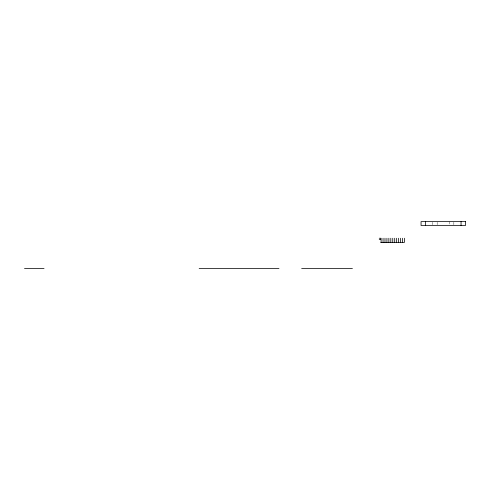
<?xml version="1.0" encoding="UTF-8"?>
<svg xmlns="http://www.w3.org/2000/svg" width="490" height="490" viewBox="0 0 490 490"><rect width="100%" height="100%" fill="white"/><g stroke="black" fill="none" stroke-linecap="round" stroke-linejoin="round"><path stroke-width="0.37" stroke-dasharray="2.45 1.84" d="M453.838 222.264L453.838 224.861M449.391 221.621L449.391 224.861M437.166 222.264L437.166 224.861M432.725 222.264L432.725 224.861"/><path stroke-width="0.73" d="M379.242 238.244L380.718 238.244M379.242 239.432L380.718 239.432M380.718 242.397L404.422 242.397L404.422 238.244M24.5 268.379L44.051 268.379M199.154 268.379L278.988 268.379M301.656 268.379L352.42 268.379M461.053 221.621L461.053 225.504M425.504 221.621L425.504 225.504M402.48 238.244L402.48 242.397M400.532 238.244L400.532 242.397M398.591 238.244L398.591 242.397M396.649 238.244L396.649 242.397M394.701 238.244L394.701 242.397M392.76 238.244L392.76 242.397M390.812 238.244L390.812 242.397M388.87 238.244L388.87 242.397M386.929 238.244L386.929 242.397M384.981 238.244L384.981 242.397M383.039 238.244L383.039 242.397M381.091 238.244L381.091 242.397M465.5 221.621L421.057 221.621L421.057 225.504L465.5 225.504L465.5 221.621"/></g></svg>
